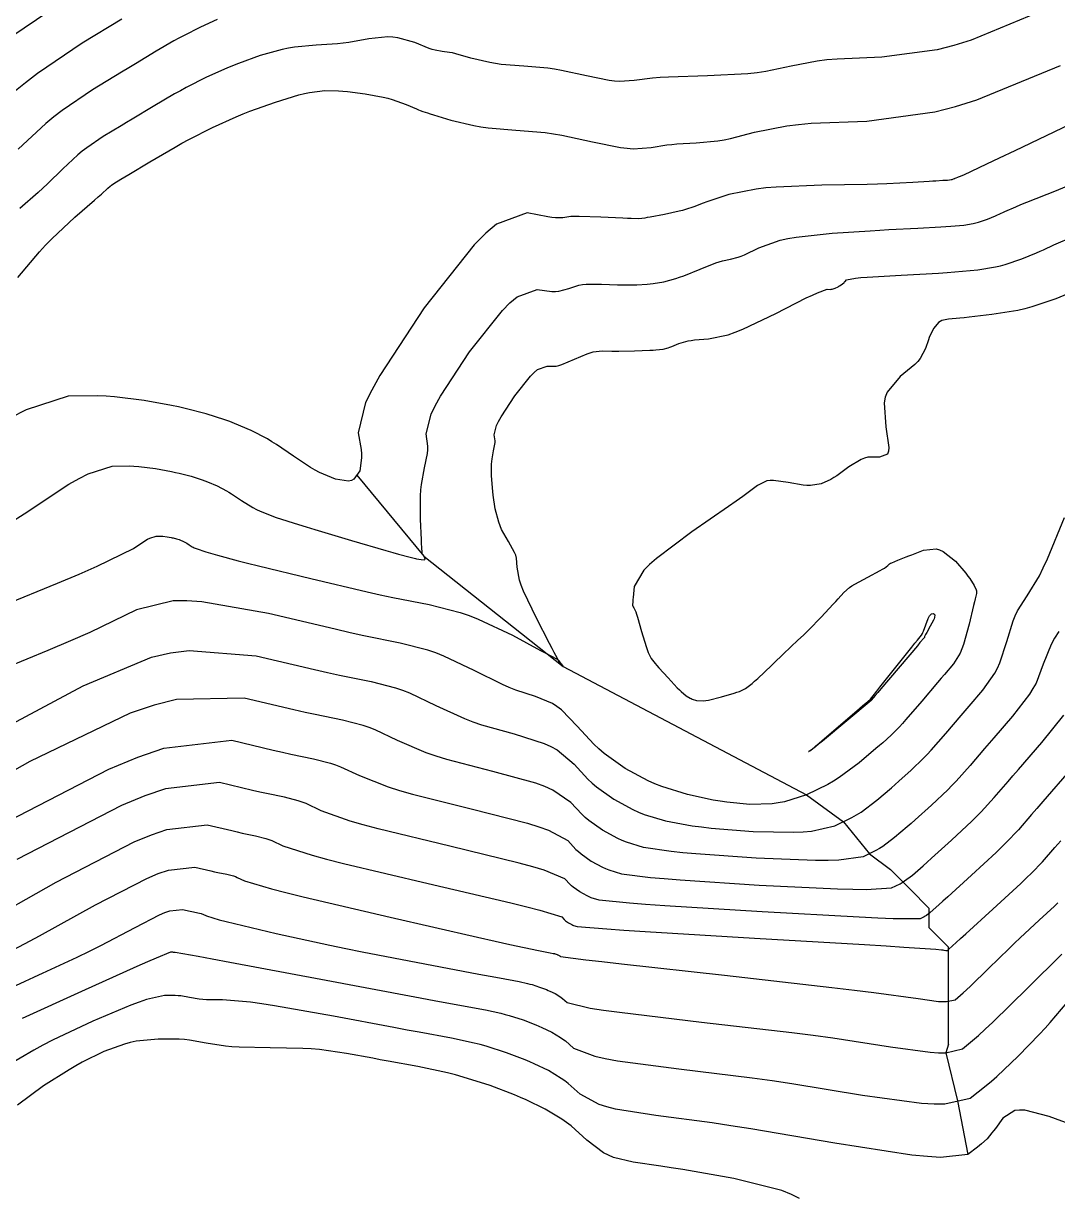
# Model space of a CAD drawing. Header units: metres. Extents: x 837475 to 838479, y 1189012 to 1191015.
# Drawn here: x 837572.4 to 837625.7, y 1190267.3 to 1190327.7 of the extents above; entities that cross this region are included whole.
import ezdxf

# ---------------------------------------------------------------- set-up
doc = ezdxf.new("R2010")
doc.units = ezdxf.units.M
doc.header["$LTSCALE"] = 0.3
for name, color, linetype in [('COTAS 10', 1, 'Continuous'), ('COTAS INT', 252, 'Continuous'), ('DRENAJE', 5, 'Continuous')]:
    doc.layers.add(name, color=color, linetype=linetype)

msp = doc.modelspace()

# ---------------------------------------------------------------- linework, layer by layer
at = {"layer": 'COTAS 10'}
for points in [[(837574.859, 1190329.092), (837571.829, 1190327.041)], [(837627.538, 1190323.057), (837623.487, 1190321.11), (837622.69, 1190320.73), (837622.034, 1190320.418), (837620.841, 1190319.862), (837620.613, 1190319.771), (837620.566, 1190319.752), (837620.527, 1190319.736), (837620.443, 1190319.699), (837620.4, 1190319.679), (837620.386, 1190319.672), (837620.371, 1190319.666), (837620.309, 1190319.641), (837620.24, 1190319.618), (837620.221, 1190319.612), (837620.201, 1190319.608), (837620.127, 1190319.596), (837620.027, 1190319.587), (837619.991, 1190319.584), (837619.951, 1190319.582), (837619.775, 1190319.572), (837619.415, 1190319.551), (837619.259, 1190319.541), (837619.079, 1190319.529), (837618.225, 1190319.472), (837616.89, 1190319.41), (837616.407, 1190319.395), (837615.874, 1190319.381), (837613.539, 1190319.338), (837611.189, 1190319.241), (837610.647, 1190319.193), (837610.152, 1190319.135), (837608.755, 1190318.851), (837607.813, 1190318.546), (837607.605, 1190318.475), (837607.42, 1190318.411), (837606.943, 1190318.23), (837606.51, 1190318.083), (837606.353, 1190318.04), (837606.18, 1190317.996), (837605.423, 1190317.83), (837604.697, 1190317.691), (837604.545, 1190317.664), (837604.413, 1190317.642), (837604.111, 1190317.605), (837603.711, 1190317.615), (837603.517, 1190317.623), (837603.287, 1190317.633), (837602.156, 1190317.687), (837601.024, 1190317.725), (837600.793, 1190317.725), (837600.598, 1190317.72), (837600.192, 1190317.663), (837599.806, 1190317.648), (837599.623, 1190317.669), (837599.408, 1190317.701), (837598.355, 1190317.909), (837596.769, 1190317.328), (837596.217, 1190316.864), (837595.615, 1190316.267), (837593.036, 1190313.013), (837590.751, 1190309.524), (837590.336, 1190308.778), (837590.014, 1190308.128), (837589.639, 1190306.577), (837589.796, 1190305.713), (837589.811, 1190305.495), (837589.813, 1190305.288), (837589.717, 1190304.616), (837589.418, 1190304.179), (837589.292, 1190304.119), (837589.147, 1190304.085), (837588.467, 1190304.183), (837587.649, 1190304.527), (837587.416, 1190304.65), (837587.18, 1190304.783), (837586.308, 1190305.363), (837585.432, 1190305.965), (837585.195, 1190306.114), (837584.959, 1190306.254), (837584.125, 1190306.692), (837583.27, 1190307.058), (837583.022, 1190307.152), (837582.768, 1190307.243), (837581.809, 1190307.548), (837580.713, 1190307.828), (837580.373, 1190307.903), (837580.017, 1190307.978), (837578.601, 1190308.241), (837577.076, 1190308.433), (837576.651, 1190308.462), (837576.226, 1190308.482), (837574.68, 1190308.469), (837572.524, 1190307.763), (837571.714, 1190307.346)], [(837625.751, 1190296.332), (837625.54, 1190295.991), (837625.359, 1190295.667), (837624.953, 1190294.641), (837624.582, 1190293.674), (837624.422, 1190293.387), (837624.238, 1190293.092), (837623.366, 1190291.958), (837622.403, 1190290.846), (837622.161, 1190290.565), (837621.929, 1190290.295), (837621.183, 1190289.42), (837620.464, 1190288.619), (837620.251, 1190288.397), (837620.031, 1190288.175), (837619.186, 1190287.37), (837618.356, 1190286.624), (837618.146, 1190286.438), (837617.946, 1190286.262), (837617.294, 1190285.702), (837616.684, 1190285.245), (837616.509, 1190285.135), (837616.332, 1190285.031), (837615.674, 1190284.714), (837614.418, 1190284.537), (837613.864, 1190284.522), (837613.221, 1190284.522), (837610.153, 1190284.643), (837607.041, 1190284.86), (837606.37, 1190284.921), (837605.782, 1190284.981), (837604.344, 1190285.201), (837603.473, 1190285.471), (837603.242, 1190285.563), (837603.016, 1190285.663), (837602.233, 1190286.086), (837601.525, 1190286.593), (837601.345, 1190286.746), (837601.173, 1190286.904), (837600.607, 1190287.518), (837599.672, 1190288.157), (837599.267, 1190288.331), (837598.797, 1190288.504), (837596.572, 1190289.118), (837594.214, 1190289.73), (837593.661, 1190289.902), (837593.151, 1190290.075), (837591.672, 1190290.709), (837590.508, 1190291.26), (837590.197, 1190291.381), (837589.89, 1190291.488), (837588.826, 1190291.758), (837587.42, 1190292.043), (837586.899, 1190292.158), (837586.321, 1190292.29), (837583.754, 1190292.898), (837580.273, 1190292.829), (837579.118, 1190292.533), (837577.879, 1190292.118), (837572.716, 1190289.62), (837567.712, 1190286.815)], [(837569.937, 1190277.139), (837572.479, 1190278.308), (837575.151, 1190279.538), (837575.787, 1190279.845), (837576.378, 1190280.138), (837578.134, 1190281.073), (837579.399, 1190281.727), (837579.679, 1190281.842), (837579.93, 1190281.929), (837580.583, 1190282.004), (837580.982, 1190281.91), (837581.072, 1190281.889), (837581.153, 1190281.871), (837581.372, 1190281.827), (837581.537, 1190281.785), (837581.585, 1190281.769), (837581.633, 1190281.75), (837581.814, 1190281.664), (837582.478, 1190281.466), (837582.831, 1190281.377), (837583.257, 1190281.272), (837585.407, 1190280.768), (837588.18, 1190280.16), (837588.999, 1190279.99), (837589.841, 1190279.818), (837593.067, 1190279.191), (837595.866, 1190278.665), (837596.438, 1190278.558), (837596.923, 1190278.467), (837597.942, 1190278.278), (837598.375, 1190278.185), (837598.49, 1190278.156), (837598.603, 1190278.125), (837598.994, 1190278), (837599.347, 1190277.866), (837599.436, 1190277.829), (837599.521, 1190277.792), (837599.796, 1190277.66), (837600.041, 1190277.511), (837600.107, 1190277.463), (837600.173, 1190277.413), (837600.404, 1190277.209), (837601.606, 1190276.919), (837602.283, 1190276.815), (837603.11, 1190276.7), (837607.34, 1190276.197), (837611.999, 1190275.652), (837613.096, 1190275.512), (837614.11, 1190275.375), (837617.075, 1190274.917), (837619.118, 1190274.638), (837619.551, 1190274.615), (837619.926, 1190274.616), (837620.8, 1190274.812), (837621.619, 1190275.506), (837621.959, 1190275.82), (837622.348, 1190276.187), (837624.165, 1190277.955), (837625.921, 1190279.687)]]:
    msp.add_lwpolyline(points, dxfattribs=at)
at = {"layer": 'COTAS INT'}
for points in [[(837624.732, 1190328.257), (837621.237, 1190326.815), (837620.344, 1190326.537), (837619.483, 1190326.311), (837616.642, 1190325.933), (837614.324, 1190325.839), (837613.792, 1190325.793), (837613.308, 1190325.738), (837611.957, 1190325.466), (837610.662, 1190325.191), (837610.214, 1190325.134), (837609.726, 1190325.085), (837607.639, 1190324.977), (837605.634, 1190324.906), (837605.199, 1190324.881), (837604.816, 1190324.853), (837603.862, 1190324.733), (837603.111, 1190324.688), (837602.855, 1190324.708), (837602.578, 1190324.742), (837601.405, 1190324.982), (837600.113, 1190325.258), (837599.761, 1190325.316), (837599.412, 1190325.365), (837598.172, 1190325.471), (837597.01, 1190325.567), (837596.71, 1190325.609), (837596.42, 1190325.658), (837595.448, 1190325.892), (837594.667, 1190326.113), (837594.497, 1190326.154), (837594.346, 1190326.186), (837593.967, 1190326.23), (837593.601, 1190326.293), (837593.458, 1190326.336), (837593.297, 1190326.391), (837592.566, 1190326.686), (837591.686, 1190326.94), (837591.43, 1190326.97), (837591.17, 1190326.981), (837590.188, 1190326.874), (837589.154, 1190326.689), (837588.861, 1190326.651), (837588.565, 1190326.619), (837587.472, 1190326.55), (837586.353, 1190326.45), (837586.041, 1190326.398), (837585.728, 1190326.336), (837584.588, 1190326.021), (837583.466, 1190325.616), (837583.164, 1190325.496), (837582.865, 1190325.372), (837581.816, 1190324.898), (837580.771, 1190324.366), (837580.474, 1190324.205), (837580.174, 1190324.039), (837579.064, 1190323.393), (837577.982, 1190322.739), (837577.7, 1190322.568), (837577.426, 1190322.402), (837576.498, 1190321.84), (837575.645, 1190321.263), (837575.418, 1190321.087), (837575.195, 1190320.905), (837574.422, 1190320.187), (837573.628, 1190319.408), (837573.391, 1190319.186), (837573.146, 1190318.961), (837572.203, 1190318.128)], [(837571.885, 1190324.147), (837572.488, 1190324.64), (837573.101, 1190325.115), (837575.405, 1190326.675), (837577.459, 1190327.92)], [(837582.374, 1190327.879), (837581.505, 1190327.487), (837580.639, 1190327.045), (837580.393, 1190326.912), (837580.144, 1190326.775), (837579.224, 1190326.239), (837578.152, 1190325.59), (837577.808, 1190325.382), (837577.442, 1190325.161), (837575.951, 1190324.258), (837574.373, 1190323.189), (837573.953, 1190322.864), (837573.54, 1190322.526), (837572.109, 1190321.198)], [(837572.097, 1190314.583), (837573.205, 1190315.905), (837573.521, 1190316.248), (837573.842, 1190316.58), (837575.035, 1190317.694), (837576.038, 1190318.559), (837576.239, 1190318.734), (837576.407, 1190318.88), (837576.735, 1190319.177), (837576.85, 1190319.284), (837576.884, 1190319.311), (837576.917, 1190319.337), (837577.044, 1190319.423), (837577.409, 1190319.644), (837577.812, 1190319.887), (837578.903, 1190320.546), (837580.204, 1190321.304), (837580.555, 1190321.498), (837580.903, 1190321.686), (837582.128, 1190322.31), (837583.356, 1190322.866), (837583.706, 1190323.01), (837584.06, 1190323.151), (837585.375, 1190323.626), (837586.581, 1190323.991), (837586.867, 1190324.062), (837587.133, 1190324.12), (837587.917, 1190324.222), (837588.632, 1190324.207), (837588.854, 1190324.192), (837589.085, 1190324.171), (837590.007, 1190324.055), (837590.932, 1190323.88), (837591.165, 1190323.821), (837591.389, 1190323.759), (837592.114, 1190323.498), (837592.648, 1190323.266), (837592.751, 1190323.222), (837592.835, 1190323.186), (837592.975, 1190323.13), (837593.204, 1190323.064), (837593.344, 1190323.022), (837593.516, 1190322.97), (837594.417, 1190322.696), (837595.609, 1190322.41), (837595.965, 1190322.35), (837596.333, 1190322.298), (837597.758, 1190322.18), (837599.279, 1190322.05), (837599.707, 1190321.99), (837600.139, 1190321.92), (837601.723, 1190321.58), (837603.162, 1190321.286), (837603.502, 1190321.244), (837603.816, 1190321.22), (837604.737, 1190321.275), (837605.554, 1190321.414), (837605.802, 1190321.443), (837606.06, 1190321.468), (837607.07, 1190321.52), (837608.184, 1190321.62), (837608.507, 1190321.674), (837608.836, 1190321.739), (837610.078, 1190322.071), (837611.745, 1190322.406), (837612.342, 1190322.474), (837612.998, 1190322.531), (837615.858, 1190322.646), (837619.362, 1190323.113), (837620.424, 1190323.391), (837621.526, 1190323.735), (837625.837, 1190325.514)], [(837569.586, 1190300.61), (837572.416, 1190302.399), (837574.729, 1190303.92), (837575.247, 1190304.214), (837575.712, 1190304.453), (837576.949, 1190304.857), (837577.835, 1190304.865), (837578.079, 1190304.854), (837578.323, 1190304.837), (837579.198, 1190304.727), (837580.01, 1190304.576), (837580.214, 1190304.533), (837580.409, 1190304.49), (837581.037, 1190304.329), (837581.588, 1190304.155), (837581.733, 1190304.102), (837581.876, 1190304.048), (837582.366, 1190303.838), (837582.844, 1190303.587), (837582.979, 1190303.507), (837583.116, 1190303.422), (837583.618, 1190303.076), (837584.204, 1190302.715), (837584.393, 1190302.62), (837584.594, 1190302.527), (837585.416, 1190302.211), (837586.558, 1190301.845), (837586.961, 1190301.721), (837587.401, 1190301.587), (837589.303, 1190301.022), (837591.07, 1190300.506), (837591.425, 1190300.403), (837591.723, 1190300.318), (837592.312, 1190300.153), (837592.527, 1190300.104), (837592.589, 1190300.092), (837592.651, 1190300.079), (837592.88, 1190300.036), (837593.05, 1190300.03), (837593.075, 1190300.04), (837593.09, 1190300.056), (837593.062, 1190300.156), (837592.986, 1190300.274), (837592.971, 1190300.301), (837592.959, 1190300.324), (837592.934, 1190300.389), (837592.917, 1190300.684), (837592.909, 1190300.853), (837592.899, 1190301.06), (837592.853, 1190302.126), (837592.852, 1190303.331), (837592.871, 1190303.627), (837592.898, 1190303.906), (837593.065, 1190304.775), (837593.213, 1190305.506), (837593.227, 1190305.698), (837593.23, 1190305.885), (837593.148, 1190306.523), (837593.394, 1190307.541), (837593.605, 1190307.968), (837593.878, 1190308.457), (837595.377, 1190310.748), (837597.071, 1190312.883), (837597.465, 1190313.275), (837597.828, 1190313.58), (837598.869, 1190313.961), (837599.624, 1190313.857), (837599.806, 1190313.856), (837599.976, 1190313.868), (837600.493, 1190314.012), (837601.021, 1190314.183), (837601.197, 1190314.212), (837601.388, 1190314.233), (837602.186, 1190314.241), (837603.002, 1190314.208), (837603.204, 1190314.203), (837603.396, 1190314.2), (837604.001, 1190314.202), (837604.541, 1190314.234), (837604.691, 1190314.25), (837604.842, 1190314.268), (837605.389, 1190314.359), (837606.013, 1190314.525), (837606.211, 1190314.591), (837606.421, 1190314.666), (837607.274, 1190315.008), (837608.077, 1190315.329), (837608.255, 1190315.391), (837608.414, 1190315.442), (837608.83, 1190315.526), (837609.232, 1190315.62), (837609.383, 1190315.676), (837609.55, 1190315.746), (837610.296, 1190316.108), (837611.397, 1190316.497), (837611.789, 1190316.583), (837612.217, 1190316.661), (837614.078, 1190316.863), (837616.035, 1190316.991), (837616.524, 1190317.02), (837616.991, 1190317.048), (837618.487, 1190317.128), (837619.67, 1190317.191), (837619.939, 1190317.208), (837620.183, 1190317.225), (837620.854, 1190317.285), (837621.35, 1190317.367), (837621.483, 1190317.398), (837621.615, 1190317.433), (837622.077, 1190317.588), (837622.489, 1190317.758), (837622.589, 1190317.801), (837622.684, 1190317.843), (837622.974, 1190317.981), (837623.537, 1190318.226), (837623.802, 1190318.335), (837624.116, 1190318.462), (837625.644, 1190319.072), (837627.745, 1190319.956)], [(837568.592, 1190296.546), (837574.137, 1190298.816), (837575.253, 1190299.29), (837576.189, 1190299.698), (837578.055, 1190300.615), (837578.648, 1190301.005), (837578.781, 1190301.081), (837578.9, 1190301.142), (837579.217, 1190301.246), (837579.445, 1190301.248), (837579.507, 1190301.245), (837579.57, 1190301.241), (837579.794, 1190301.212), (837580.003, 1190301.174), (837580.055, 1190301.163), (837580.105, 1190301.152), (837580.266, 1190301.11), (837580.407, 1190301.066), (837580.445, 1190301.052), (837580.481, 1190301.038), (837580.607, 1190300.985), (837580.73, 1190300.92), (837580.764, 1190300.899), (837580.799, 1190300.878), (837580.928, 1190300.789), (837581.078, 1190300.696), (837581.127, 1190300.672), (837581.178, 1190300.648), (837581.389, 1190300.567), (837581.682, 1190300.473), (837581.786, 1190300.442), (837581.898, 1190300.407), (837582.386, 1190300.262), (837583.459, 1190299.98), (837583.941, 1190299.859), (837584.504, 1190299.719), (837587.201, 1190299.06), (837590.095, 1190298.379), (837590.781, 1190298.226), (837591.418, 1190298.088), (837593.299, 1190297.717), (837594.903, 1190297.309), (837595.364, 1190297.148), (837595.832, 1190296.966), (837597.587, 1190296.136), (837599.038, 1190295.358), (837599.315, 1190295.21), (837599.538, 1190295.09), (837599.894, 1190294.9), (837599.928, 1190294.862), (837599.948, 1190294.838), (837599.972, 1190294.808), (837600.097, 1190294.654), (837600.192, 1190294.538), (837600.198, 1190294.533), (837600.195, 1190294.539), (837600.108, 1190294.66), (837599.992, 1190294.819), (837599.969, 1190294.85), (837599.951, 1190294.875), (837599.922, 1190294.917), (837599.919, 1190294.922), (837599.918, 1190294.923), (837599.917, 1190294.925), (837599.91, 1190294.931), (837599.74, 1190295.254), (837599.635, 1190295.456), (837599.505, 1190295.706), (837598.827, 1190297.015), (837598.163, 1190298.408), (837598.042, 1190298.711), (837597.948, 1190298.979), (837597.832, 1190299.647), (837597.801, 1190300.115), (837597.76, 1190300.256), (837597.705, 1190300.402), (837597.388, 1190300.97), (837597.035, 1190301.594), (837596.957, 1190301.775), (837596.888, 1190301.96), (837596.708, 1190302.656), (837596.603, 1190303.357), (837596.581, 1190303.545), (837596.562, 1190303.73), (837596.516, 1190304.374), (837596.516, 1190304.948), (837596.525, 1190305.089), (837596.538, 1190305.222), (837596.617, 1190305.636), (837596.688, 1190305.985), (837596.695, 1190306.076), (837596.696, 1190306.165), (837596.657, 1190306.469), (837596.774, 1190306.954), (837596.875, 1190307.157), (837597.005, 1190307.391), (837597.719, 1190308.482), (837598.526, 1190309.499), (837598.714, 1190309.686), (837598.887, 1190309.831), (837599.383, 1190310.013), (837599.84, 1190310.013), (837599.988, 1190310.044), (837600.146, 1190310.088), (837600.794, 1190310.361), (837601.443, 1190310.647), (837601.602, 1190310.699), (837601.751, 1190310.741), (837602.215, 1190310.795), (837602.718, 1190310.783), (837602.892, 1190310.783), (837603.082, 1190310.784), (837603.892, 1190310.798), (837604.669, 1190310.826), (837604.838, 1190310.835), (837604.987, 1190310.845), (837605.356, 1190310.888), (837605.625, 1190310.96), (837605.711, 1190310.988), (837605.801, 1190311.02), (837606.17, 1190311.168), (837606.648, 1190311.31), (837606.808, 1190311.339), (837606.98, 1190311.364), (837607.7, 1190311.414), (837608.718, 1190311.627), (837609.077, 1190311.754), (837609.469, 1190311.911), (837611.166, 1190312.722), (837612.739, 1190313.524), (837613.053, 1190313.675), (837613.314, 1190313.795), (837613.819, 1190313.972), (837613.98, 1190313.966), (837614.025, 1190313.97), (837614.069, 1190313.978), (837614.23, 1190314.029), (837614.383, 1190314.102), (837614.422, 1190314.124), (837614.46, 1190314.147), (837614.587, 1190314.234), (837614.692, 1190314.324), (837614.717, 1190314.349), (837614.74, 1190314.373), (837614.805, 1190314.461), (837615.27, 1190314.551), (837615.544, 1190314.577), (837615.882, 1190314.604), (837617.629, 1190314.704), (837619.548, 1190314.808), (837619.995, 1190314.837), (837620.405, 1190314.866), (837621.581, 1190314.974), (837622.498, 1190315.126), (837622.745, 1190315.184), (837622.989, 1190315.248), (837623.844, 1190315.536), (837624.608, 1190315.849), (837624.793, 1190315.929), (837624.968, 1190316.007), (837625.506, 1190316.262), (837626.547, 1190316.716)], [(837626.726, 1190313.941), (837625.612, 1190313.484), (837624.363, 1190313.063), (837624.007, 1190312.969), (837623.647, 1190312.885), (837622.308, 1190312.663), (837621.134, 1190312.532), (837620.877, 1190312.505), (837620.649, 1190312.483), (837620.074, 1190312.437), (837619.726, 1190312.355), (837619.642, 1190312.309), (837619.562, 1190312.254), (837619.319, 1190311.972), (837619.126, 1190311.6), (837619.079, 1190311.488), (837619.034, 1190311.372), (837618.892, 1190310.919), (837618.613, 1190310.405), (837618.482, 1190310.251), (837618.328, 1190310.091), (837617.575, 1190309.468), (837616.912, 1190308.672), (837616.814, 1190308.403), (837616.753, 1190308.112), (837616.842, 1190306.887), (837616.992, 1190305.815), (837616.97, 1190305.621), (837616.92, 1190305.473), (837616.51, 1190305.309), (837615.909, 1190305.311), (837615.739, 1190305.266), (837615.567, 1190305.202), (837614.933, 1190304.81), (837614.322, 1190304.361), (837614.164, 1190304.261), (837614.012, 1190304.173), (837613.502, 1190303.942), (837612.952, 1190303.856), (837612.774, 1190303.858), (837612.585, 1190303.871), (837611.81, 1190304.013), (837611.051, 1190304.122), (837610.872, 1190304.114), (837610.707, 1190304.09), (837610.226, 1190303.864), (837609.468, 1190303.295), (837609.129, 1190303.054), (837608.734, 1190302.776), (837606.841, 1190301.47), (837605.011, 1190300.098), (837604.656, 1190299.779), (837604.366, 1190299.485), (837603.87, 1190298.643), (837603.816, 1190298.089), (837603.806, 1190297.977), (837603.799, 1190297.883), (837603.789, 1190297.694), (837603.802, 1190297.628), (837603.808, 1190297.612), (837603.817, 1190297.597), (837603.857, 1190297.55), (837603.947, 1190297.337), (837603.987, 1190297.218), (837604.032, 1190297.072), (837604.249, 1190296.328), (837604.482, 1190295.557), (837604.537, 1190295.394), (837604.589, 1190295.254), (837604.743, 1190294.934), (837604.955, 1190294.675), (837605.043, 1190294.574), (837605.143, 1190294.46), (837605.611, 1190293.941), (837606.091, 1190293.431), (837606.198, 1190293.323), (837606.295, 1190293.23), (837606.552, 1190293.01), (837606.747, 1190292.896), (837606.804, 1190292.868), (837606.862, 1190292.843), (837607.085, 1190292.766), (837607.422, 1190292.756), (837607.553, 1190292.772), (837607.699, 1190292.797), (837608.362, 1190292.955), (837609.021, 1190293.15), (837609.165, 1190293.198), (837609.292, 1190293.243), (837609.611, 1190293.385), (837609.943, 1190293.644), (837610.078, 1190293.764), (837610.233, 1190293.904), (837610.948, 1190294.584), (837611.663, 1190295.275), (837611.818, 1190295.423), (837611.954, 1190295.552), (837612.291, 1190295.859), (837612.607, 1190296.157), (837612.731, 1190296.28), (837612.87, 1190296.42), (837613.506, 1190297.075), (837614.133, 1190297.737), (837614.268, 1190297.882), (837614.387, 1190298.012), (837614.673, 1190298.341), (837614.97, 1190298.598), (837615.094, 1190298.682), (837615.237, 1190298.771), (837615.905, 1190299.137), (837616.544, 1190299.472), (837616.667, 1190299.542), (837616.768, 1190299.601), (837616.941, 1190299.733), (837617.034, 1190299.815), (837617.084, 1190299.844), (837617.146, 1190299.875), (837617.456, 1190300.007), (837617.892, 1190300.176), (837618.032, 1190300.23), (837618.18, 1190300.287), (837618.784, 1190300.518), (837619.437, 1190300.584), (837619.615, 1190300.536), (837619.793, 1190300.46), (837620.428, 1190299.947), (837620.959, 1190299.331), (837621.072, 1190299.19), (837621.169, 1190299.062), (837621.395, 1190298.704), (837621.491, 1190298.473), (837621.507, 1190298.424), (837621.518, 1190298.383), (837621.52, 1190298.288), (837621.442, 1190298.013), (837621.404, 1190297.858), (837621.358, 1190297.669), (837621.131, 1190296.699), (837620.842, 1190295.66), (837620.756, 1190295.427), (837620.669, 1190295.217), (837620.332, 1190294.659), (837619.867, 1190294.118), (837619.698, 1190293.92), (837619.511, 1190293.7), (837618.69, 1190292.733), (837617.879, 1190291.792), (837617.699, 1190291.589), (837617.538, 1190291.412), (837617.115, 1190290.978), (837616.681, 1190290.596), (837616.512, 1190290.451), (837616.322, 1190290.289), (837615.462, 1190289.561), (837614.439, 1190288.796), (837614.147, 1190288.61), (837613.85, 1190288.437), (837612.747, 1190287.905), (837611.613, 1190287.55), (837611.298, 1190287.489), (837610.982, 1190287.443), (837609.836, 1190287.408), (837608.643, 1190287.529), (837608.297, 1190287.581), (837607.945, 1190287.641), (837606.618, 1190287.924), (837605.292, 1190288.336), (837604.94, 1190288.476), (837604.595, 1190288.628), (837603.403, 1190289.273), (837602.324, 1190290.045), (837602.05, 1190290.278), (837601.787, 1190290.518), (837600.925, 1190291.453), (837600.116, 1190292.287), (837599.885, 1190292.464), (837599.652, 1190292.617), (837598.787, 1190292.973), (837597.763, 1190293.303), (837597.43, 1190293.44), (837597.075, 1190293.597), (837595.615, 1190294.327), (837594.057, 1190295.064), (837593.641, 1190295.226), (837593.232, 1190295.369), (837591.808, 1190295.731), (837589.927, 1190296.111), (837589.23, 1190296.266), (837588.456, 1190296.442), (837585.022, 1190297.255), (837581.584, 1190297.863), (837580.806, 1190297.91), (837580.105, 1190297.903), (837578.203, 1190297.439), (837575.813, 1190296.283), (837574.805, 1190295.84), (837573.645, 1190295.344), (837568.203, 1190293.109)], [(837571.763, 1190291.549), (837575.46, 1190293.53), (837578.992, 1190295.011), (837579.962, 1190295.221), (837580.928, 1190295.346), (837584.388, 1190295.077), (837587.388, 1190294.366), (837588.065, 1190294.212), (837588.674, 1190294.077), (837590.317, 1190293.744), (837591.561, 1190293.428), (837591.919, 1190293.303), (837592.283, 1190293.162), (837593.644, 1190292.518), (837595.113, 1190291.836), (837595.545, 1190291.671), (837595.989, 1190291.517), (837597.679, 1190291.045), (837599.225, 1190290.56), (837599.576, 1190290.398), (837599.894, 1190290.222), (837600.766, 1190289.486), (837601.48, 1190288.711), (837601.698, 1190288.512), (837601.924, 1190288.319), (837602.818, 1190287.68), (837603.805, 1190287.146), (837604.091, 1190287.02), (837604.383, 1190286.903), (837605.481, 1190286.563), (837606.863, 1190286.311), (837607.334, 1190286.251), (837607.842, 1190286.194), (837609.995, 1190286.025), (837612.101, 1190285.982), (837612.581, 1190286.005), (837613.016, 1190286.044), (837614.21, 1190286.309), (837615.091, 1190286.734), (837615.328, 1190286.873), (837615.561, 1190287.021), (837616.378, 1190287.631), (837617.134, 1190288.275), (837617.329, 1190288.445), (837617.518, 1190288.61), (837618.15, 1190289.174), (837618.785, 1190289.793), (837618.975, 1190289.993), (837619.172, 1190290.206), (837619.936, 1190291.076), (837620.72, 1190291.998), (837620.929, 1190292.242), (837621.135, 1190292.482), (837621.849, 1190293.308), (837622.458, 1190294.176), (837622.597, 1190294.442), (837622.724, 1190294.718), (837623.074, 1190295.809), (837623.398, 1190296.878), (837623.507, 1190297.14), (837623.625, 1190297.388), (837624.122, 1190298.164), (837624.755, 1190299.197), (837624.958, 1190299.608), (837625.174, 1190300.072), (837626.054, 1190302.199)], [(837616.077, 1190292.779), (837613.567, 1190290.672), (837613.373, 1190290.513), (837613.213, 1190290.384), (837612.915, 1190290.161), (837612.866, 1190290.143), (837612.862, 1190290.144), (837612.863, 1190290.146), (837612.905, 1190290.173), (837612.962, 1190290.208), (837612.973, 1190290.215), (837612.983, 1190290.22), (837613, 1190290.232), (837613.235, 1190290.434), (837613.383, 1190290.56), (837613.565, 1190290.717), (837614.52, 1190291.535), (837615.476, 1190292.354), (837615.659, 1190292.511), (837615.806, 1190292.637), (837616.045, 1190292.842), (837616.25, 1190293.099), (837616.377, 1190293.259), (837616.534, 1190293.456), (837617.356, 1190294.489), (837618.18, 1190295.521), (837618.339, 1190295.72), (837618.469, 1190295.88), (837618.687, 1190296.14), (837618.732, 1190296.229), (837618.753, 1190296.281), (837618.777, 1190296.344), (837618.894, 1190296.673), (837619.025, 1190297.006), (837619.058, 1190297.073), (837619.09, 1190297.129), (837619.194, 1190297.238), (837619.279, 1190297.252), (837619.298, 1190297.248), (837619.316, 1190297.241), (837619.364, 1190297.184), (837619.351, 1190297.045), (837619.329, 1190296.986), (837619.3, 1190296.918), (837619.13, 1190296.597), (837618.952, 1190296.286), (837618.917, 1190296.223), (837618.888, 1190296.171), (837618.839, 1190296.069), (837618.83, 1190296.039), (837618.828, 1190296.032), (837618.825, 1190296.026), (837618.816, 1190296.009), (837618.599, 1190295.754), (837618.466, 1190295.597), (837616.587, 1190293.379), (837616.423, 1190293.186), (837616.291, 1190293.03), (837616.08, 1190292.782), (837616.077, 1190292.779)], [(837570.02, 1190285.738), (837576.784, 1190289.235), (837578.285, 1190289.852), (837579.625, 1190290.316), (837583.12, 1190290.719), (837585.253, 1190290.214), (837585.734, 1190290.104), (837586.167, 1190290.008), (837587.335, 1190289.772), (837588.22, 1190289.547), (837588.474, 1190289.458), (837588.733, 1190289.358), (837589.7, 1190288.9), (837591.189, 1190288.313), (837591.776, 1190288.132), (837592.439, 1190287.943), (837595.464, 1190287.19), (837598.37, 1190286.448), (837598.958, 1190286.265), (837599.451, 1190286.092), (837600.448, 1190285.55), (837600.866, 1190285.096), (837600.993, 1190284.98), (837601.126, 1190284.867), (837601.649, 1190284.493), (837602.226, 1190284.181), (837602.394, 1190284.107), (837602.564, 1190284.039), (837603.207, 1190283.84), (837604.7, 1190283.652), (837605.407, 1190283.591), (837606.241, 1190283.526), (837610.312, 1190283.26), (837614.34, 1190283.061), (837615.147, 1190283.039), (837615.82, 1190283.031), (837617.138, 1190283.119), (837617.574, 1190283.329), (837617.69, 1190283.397), (837617.806, 1190283.47), (837618.21, 1190283.772), (837618.757, 1190284.249), (837618.964, 1190284.432), (837619.193, 1190284.638), (837620.221, 1190285.566), (837621.278, 1190286.556), (837621.527, 1190286.801), (837621.757, 1190287.032), (837622.429, 1190287.763), (837623.139, 1190288.593), (837623.392, 1190288.887), (837623.671, 1190289.209), (837624.883, 1190290.607), (837626.018, 1190292.008)], [(837626.4, 1190289.256), (837624.939, 1190287.573), (837624.624, 1190287.209), (837624.348, 1190286.89), (837623.675, 1190286.106), (837623.049, 1190285.446), (837622.803, 1190285.204), (837622.525, 1190284.937), (837621.256, 1190283.762), (837620.031, 1190282.652), (837619.781, 1190282.426), (837619.569, 1190282.235), (837619.125, 1190281.843), (837618.928, 1190281.695), (837618.872, 1190281.66), (837618.815, 1190281.626), (837618.602, 1190281.523), (837617.223, 1190281.524), (837616.43, 1190281.556), (837615.459, 1190281.601), (837610.47, 1190281.877), (837605.44, 1190282.192), (837604.443, 1190282.261), (837603.618, 1190282.322), (837602.07, 1190282.478), (837601.655, 1190282.607), (837601.545, 1190282.651), (837601.437, 1190282.698), (837601.064, 1190282.9), (837600.727, 1190283.141), (837600.641, 1190283.214), (837600.559, 1190283.289), (837600.289, 1190283.582), (837599.229, 1190284.027), (837598.648, 1190284.199), (837597.943, 1190284.392), (837594.357, 1190285.262), (837590.664, 1190286.156), (837589.892, 1190286.363), (837589.227, 1190286.552), (837587.729, 1190287.091), (837586.958, 1190287.456), (837586.752, 1190287.536), (837586.549, 1190287.607), (837585.844, 1190287.786), (837584.914, 1190287.974), (837584.568, 1190288.051), (837584.185, 1190288.138), (837582.486, 1190288.54), (837579.701, 1190288.219), (837578.634, 1190287.849), (837577.438, 1190287.358), (837572.049, 1190284.571)], [(837570.055, 1190281.131), (837574.077, 1190283.405), (837578.091, 1190285.481), (837578.982, 1190285.847), (837579.777, 1190286.122), (837581.852, 1190286.362), (837583.118, 1190286.062), (837583.403, 1190285.997), (837583.66, 1190285.94), (837584.353, 1190285.8), (837584.878, 1190285.666), (837585.029, 1190285.614), (837585.183, 1190285.554), (837585.757, 1190285.282), (837587.265, 1190284.791), (837588.007, 1190284.593), (837588.89, 1190284.369), (837593.249, 1190283.335), (837597.515, 1190282.335), (837598.339, 1190282.133), (837599.007, 1190281.962), (837600.13, 1190281.614), (837600.252, 1190281.482), (837600.289, 1190281.448), (837600.327, 1190281.415), (837600.479, 1190281.307), (837600.647, 1190281.216), (837600.696, 1190281.194), (837600.746, 1190281.174), (837600.932, 1190281.116), (837602.451, 1190280.997), (837603.34, 1190280.939), (837604.432, 1190280.87), (837610.069, 1190280.528), (837615.738, 1190280.188), (837616.85, 1190280.12), (837617.764, 1190280.062), (837619.414, 1190279.95), (837619.71, 1190279.917), (837619.771, 1190279.91), (837619.823, 1190279.903), (837619.936, 1190279.888), (837619.981, 1190279.882), (837619.998, 1190279.882), (837620.018, 1190279.886), (837620.036, 1190279.901), (837620.043, 1190279.908), (837620.052, 1190279.916), (837620.092, 1190279.955), (837620.467, 1190280.299), (837620.687, 1190280.499), (837620.957, 1190280.745), (837622.352, 1190282.013), (837623.794, 1190283.339), (837624.094, 1190283.622), (837624.351, 1190283.868), (837624.922, 1190284.449), (837625.557, 1190285.188), (837625.856, 1190285.532)], [(837571.755, 1190279.873), (837572.474, 1190280.242), (837573.217, 1190280.634), (837576.105, 1190282.239), (837578.745, 1190283.604), (837579.331, 1190283.845), (837579.854, 1190284.026), (837581.218, 1190284.183), (837582.05, 1190283.986), (837582.238, 1190283.943), (837582.407, 1190283.906), (837582.863, 1190283.813), (837583.208, 1190283.726), (837583.307, 1190283.691), (837583.408, 1190283.652), (837583.785, 1190283.473), (837585.171, 1190283.06), (837585.908, 1190282.873), (837586.797, 1190282.655), (837591.283, 1190281.604), (837595.794, 1190280.575), (837596.699, 1190280.37), (837597.455, 1190280.2), (837598.942, 1190279.877), (837599.369, 1190279.796), (837599.457, 1190279.78), (837599.531, 1190279.766), (837599.686, 1190279.737), (837599.752, 1190279.723), (837599.77, 1190279.719), (837599.787, 1190279.714), (837599.847, 1190279.695), (837599.9, 1190279.674), (837599.914, 1190279.669), (837599.927, 1190279.663), (837599.969, 1190279.643), (837600.006, 1190279.62), (837600.016, 1190279.613), (837600.026, 1190279.605), (837600.062, 1190279.574), (837601.379, 1190279.405), (837602.197, 1190279.311), (837603.212, 1190279.196), (837608.516, 1190278.607), (837614.055, 1190277.982), (837615.218, 1190277.844), (837616.221, 1190277.721), (837618.505, 1190277.402), (837619.549, 1190277.26), (837619.771, 1190277.248), (837619.962, 1190277.249), (837620.409, 1190277.349), (837620.827, 1190277.703), (837621.001, 1190277.864), (837621.2, 1190278.052), (837622.128, 1190278.955), (837623.194, 1190279.993), (837623.479, 1190280.266), (837623.761, 1190280.532), (837624.743, 1190281.442), (837625.543, 1190282.177), (837625.709, 1190282.334)], [(837572.34, 1190276.392), (837575.387, 1190277.795), (837578.249, 1190279.07), (837578.799, 1190279.313), (837579.244, 1190279.509), (837579.974, 1190279.82), (837580.016, 1190279.82), (837580.036, 1190279.818), (837580.07, 1190279.812), (837580.107, 1190279.806), (837580.121, 1190279.804), (837580.135, 1190279.804), (837580.196, 1190279.803), (837581.39, 1190279.589), (837582.119, 1190279.454), (837583.021, 1190279.286), (837587.714, 1190278.407), (837592.556, 1190277.498), (837593.55, 1190277.312), (837594.395, 1190277.154), (837596.197, 1190276.818), (837596.997, 1190276.648), (837597.21, 1190276.593), (837597.419, 1190276.536), (837598.142, 1190276.306), (837598.794, 1190276.057), (837598.959, 1190275.989), (837599.115, 1190275.921), (837599.623, 1190275.677), (837600.075, 1190275.401), (837600.197, 1190275.314), (837600.319, 1190275.221), (837600.747, 1190274.844), (837601.833, 1190274.433), (837602.369, 1190274.318), (837603.007, 1190274.204), (837606.163, 1190273.786), (837609.942, 1190273.323), (837610.973, 1190273.179), (837611.998, 1190273.029), (837615.644, 1190272.431), (837618.687, 1190272.017), (837619.332, 1190271.982), (837619.89, 1190271.983), (837621.191, 1190272.275), (837622.02, 1190272.922), (837622.28, 1190273.147), (837622.554, 1190273.392), (837623.655, 1190274.438), (837624.767, 1190275.577), (837625.047, 1190275.88), (837625.316, 1190276.178), (837626.188, 1190277.207)], [(837626.431, 1190270.894), (837625.26, 1190271.33), (837624.009, 1190271.646), (837623.734, 1190271.654), (837623.49, 1190271.628), (837622.866, 1190271.247), (837622.485, 1190270.715), (837622.394, 1190270.593), (837622.31, 1190270.483), (837622.059, 1190270.179), (837621.778, 1190269.914), (837621.675, 1190269.829), (837621.561, 1190269.739), (837621.059, 1190269.37), (837619.66, 1190269.214), (837618.981, 1190269.257), (837618.176, 1190269.338), (837614.214, 1190269.945), (837609.887, 1190270.683), (837608.851, 1190270.846), (837607.886, 1190270.993), (837604.987, 1190271.375), (837602.905, 1190271.707), (837602.455, 1190271.822), (837602.059, 1190271.947), (837601.089, 1190272.479), (837600.465, 1190273.029), (837600.288, 1190273.164), (837600.109, 1190273.292), (837599.449, 1190273.693), (837598.71, 1190274.049), (837598.481, 1190274.149), (837598.242, 1190274.248), (837597.29, 1190274.611), (837596.235, 1190274.948), (837595.93, 1190275.031), (837595.62, 1190275.11), (837594.453, 1190275.358), (837592.789, 1190275.666), (837592.165, 1190275.783), (837591.471, 1190275.913), (837588.373, 1190276.494), (837585.329, 1190277.03), (837584.668, 1190277.131), (837584.087, 1190277.212), (837582.645, 1190277.335), (837581.82, 1190277.348), (837581.627, 1190277.36), (837581.45, 1190277.375), (837580.938, 1190277.458), (837580.491, 1190277.54), (837580.354, 1190277.554), (837580.212, 1190277.565), (837579.651, 1190277.571), (837578.721, 1190277.355), (837578.346, 1190277.226), (837577.92, 1190277.066), (837575.956, 1190276.238), (837573.877, 1190275.258), (837573.378, 1190275.002), (837572.912, 1190274.754), (837571.509, 1190273.914)], [(837612.391, 1190267.095), (837611.973, 1190267.31), (837611.474, 1190267.512), (837608.998, 1190268.133), (837606.374, 1190268.586), (837605.782, 1190268.682), (837605.249, 1190268.766), (837603.81, 1190268.964), (837602.802, 1190269.211), (837602.54, 1190269.326), (837602.286, 1190269.461), (837601.432, 1190270.114), (837600.611, 1190270.837), (837600.379, 1190271.014), (837600.144, 1190271.183), (837599.276, 1190271.71), (837598.304, 1190272.178), (837598.003, 1190272.309), (837597.689, 1190272.44), (837596.438, 1190272.917), (837595.051, 1190273.359), (837594.65, 1190273.468), (837594.242, 1190273.572), (837592.709, 1190273.899), (837591.183, 1190274.179), (837590.78, 1190274.254), (837590.386, 1190274.327), (837589.031, 1190274.58), (837587.637, 1190274.773), (837587.217, 1190274.808), (837586.783, 1190274.835), (837585.095, 1190274.868), (837583.505, 1190274.893), (837583.134, 1190274.916), (837582.792, 1190274.945), (837581.807, 1190275.105), (837580.946, 1190275.263), (837580.683, 1190275.29), (837580.408, 1190275.309), (837579.328, 1190275.321), (837578.199, 1190275.202), (837577.893, 1190275.139), (837577.591, 1190275.063), (837576.525, 1190274.68), (837575.414, 1190274.124), (837575.082, 1190273.938), (837574.741, 1190273.738), (837573.424, 1190272.902), (837572.082, 1190271.917)]]:
    msp.add_lwpolyline(points, dxfattribs=at)
at = {"layer": 'DRENAJE'}
for p, q in [((837589.568, 1190304.397), (837593.024, 1190300.215)), ((837593.024, 1190300.215), (837600.198, 1190294.533)), ((837600.198, 1190294.533), (837612.747, 1190287.905)), ((837612.747, 1190287.905), (837614.65, 1190286.522)), ((837614.65, 1190286.522), (837616.003, 1190284.873)), ((837616.003, 1190284.873), (837617.076, 1190284.057)), ((837620.075, 1190275.06), (837619.926, 1190274.616)), ((837619.926, 1190274.616), (837620.541, 1190272.129)), ((837620.541, 1190272.129), (837621.059, 1190269.37))]:
    msp.add_line(p, q, dxfattribs=at)
msp.add_polyline3d([(837620.075, 1190275.06, 0), (837620.075, 1190276.059, 0), (837620.075, 1190277.059, 0), (837620.075, 1190278.059, 0), (837620.075, 1190279.058, 0), (837620.075, 1190280.058, 0), (837619.075, 1190281.058, 0), (837619.075, 1190282.057, 0), (837618.076, 1190283.057, 0), (837617.076, 1190284.057, 0)], dxfattribs=at)

doc.saveas('drawing.dxf')
